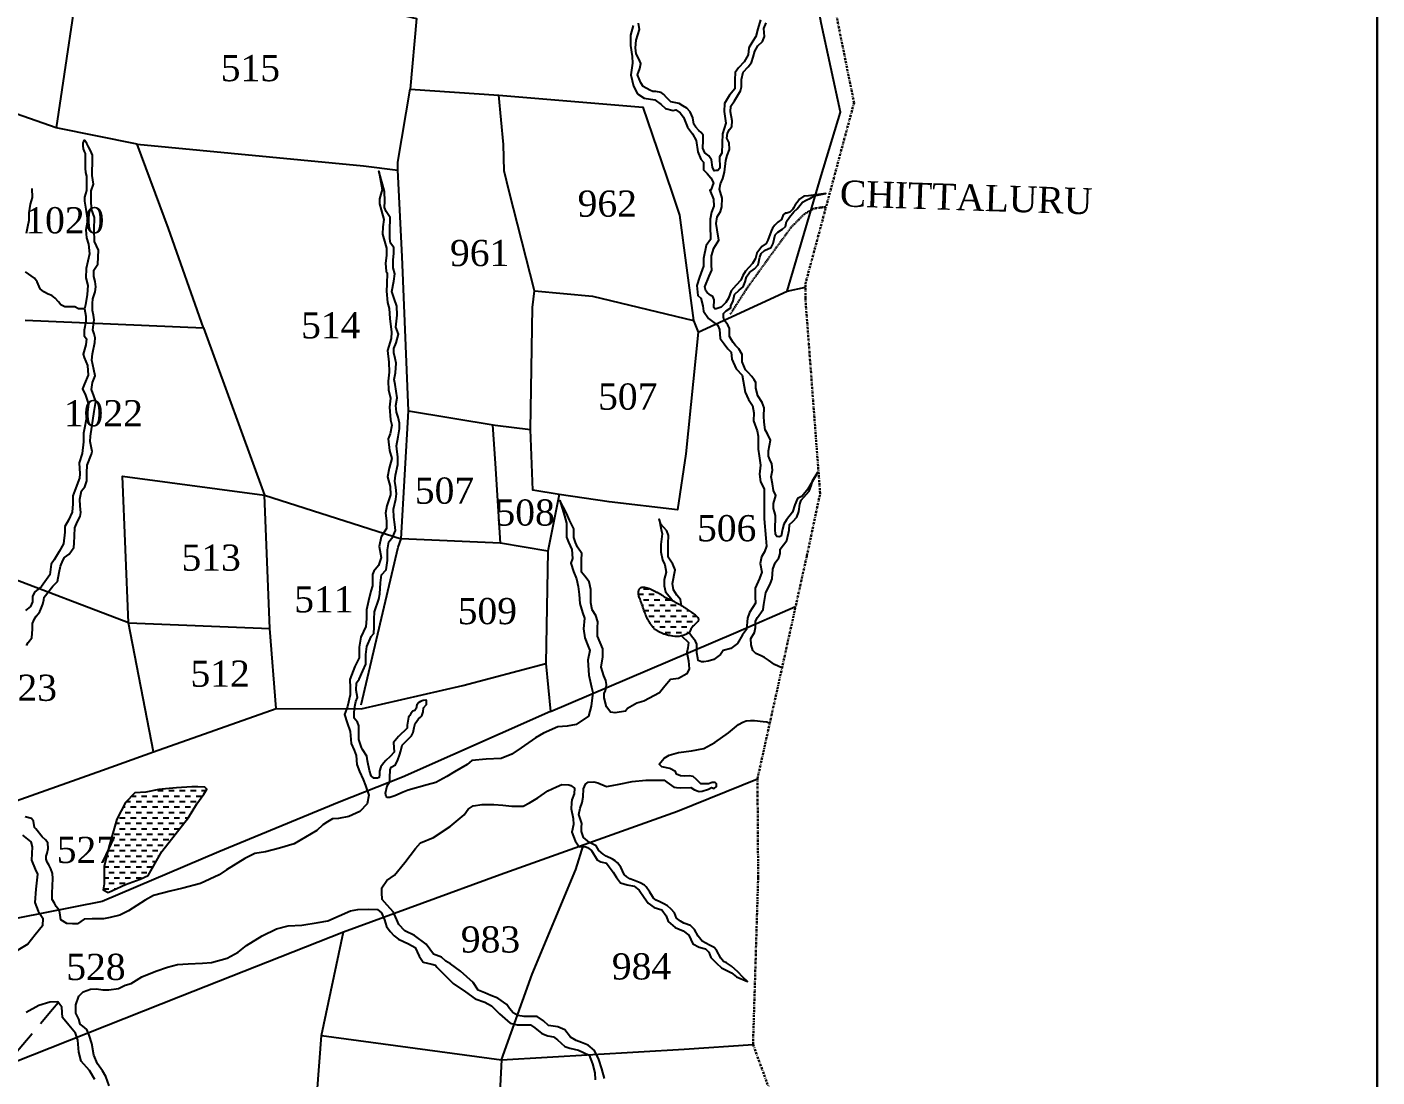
# Model space of a CAD drawing. Header units: millimetres. Extents: x 232 to 2351, y -1279 to 995.
# Drawn here: x 2041.3 to 2350.6, y -376.9 to -136.2 of the extents above; entities that cross this region are included whole.
import ezdxf

# ---------------------------------------------------------------- set-up
doc = ezdxf.new("R2010")
doc.units = ezdxf.units.MM
doc.header["$MEASUREMENT"] = 0
for name, pattern in [('ACAD_ISO02W100', [15, 12, -3]), ('ACAD_ISO07W100', [3, 0, -3]), ('BORDER', [1.75, 0.5, -0.25, 0.5, -0.25, 0, -0.25])]:
    doc.linetypes.add(name, pattern=pattern)
for name, color, linetype in [('CARTTRACK', 30, 'ACAD_ISO02W100'), ('NALA', 4, 'Continuous'), ('SURVEY_BND', 7, 'Continuous'), ('SURVEY_NO', 7, 'Continuous'), ('WATER_BODY', 4, 'Continuous')]:
    doc.layers.add(name, color=color, linetype=linetype)
doc.layers.add('FOOTPATH', color=150, linetype='ACAD_ISO07W100', lineweight=30)
doc.layers.add('VILL_BOUNDARY', color=6, linetype='BORDER', lineweight=30)
doc.styles.get("Standard").update_dxf_attribs({"font": 'TIMES.TTF'})

msp = doc.modelspace()

# ---------------------------------------------------------------- hatches: boundary and pattern name
at = {"layer": 'WATER_BODY'}
h = msp.add_hatch(dxfattribs=at)
h.set_pattern_fill('DASH', color=256, scale=10, style=0)
h.paths.add_polyline_path([(2194.67, -272.83), (2194.77, -272.74), (2194.86, -272.64), (2194.94, -272.55), (2195, -272.47), (2195.05, -272.37), (2195.09, -272.28), (2195.12, -272.18), (2195.13, -272.07), (2195.12, -271.96), (2195.09, -271.84), (2195.03, -271.71), (2194.95, -271.58), (2194.85, -271.43), (2194.71, -271.28), (2194.53, -271.12), (2194.34, -270.96), (2194.12, -270.79), (2193.88, -270.62), (2193.64, -270.45), (2193.4, -270.28), (2193.17, -270.12), (2192.85, -269.9), (2192.54, -269.68), (2192.36, -269.55), (2192.19, -269.43), (2192.03, -269.32), (2191.87, -269.21), (2191.72, -269.11), (2191.56, -269.01), (2191.39, -268.91), (2191.23, -268.82), (2191.06, -268.73), (2190.89, -268.64), (2190.72, -268.55), (2190.43, -268.41), (2190.15, -268.25), (2189.88, -268.1), (2189.61, -267.95), (2189.47, -267.86), (2189.33, -267.79), (2189.19, -267.71), (2189.05, -267.64), (2188.91, -267.57), (2188.78, -267.51), (2188.65, -267.46), (2188.52, -267.4), (2188.4, -267.36), (2188.3, -267.32), (2187.98, -267.2), (2187.75, -267.09), (2187.5, -266.94), (2187.31, -266.81), (2187.08, -266.64), (2186.93, -266.55), (2186.79, -266.45), (2186.64, -266.35), (2186.49, -266.25), (2186.34, -266.16), (2186.2, -266.08), (2186.06, -266), (2185.92, -265.93), (2185.79, -265.86), (2185.66, -265.8), (2185.41, -265.68), (2185.21, -265.58), (2184.99, -265.47), (2184.85, -265.4), (2184.7, -265.33), (2184.55, -265.26), (2184.4, -265.18), (2184.25, -265.11), (2184.09, -265.04), (2183.92, -264.97), (2183.75, -264.91), (2183.58, -264.85), (2183.41, -264.8), (2183.25, -264.75), (2183.09, -264.71), (2182.94, -264.67), (2182.79, -264.64), (2182.66, -264.62), (2182.54, -264.61), (2182.43, -264.61), (2182.33, -264.61), (2182.23, -264.62), (2182.15, -264.64), (2182.06, -264.67), (2181.98, -264.7), (2181.91, -264.74), (2181.84, -264.79), (2181.77, -264.85), (2181.71, -264.91), (2181.65, -264.98), (2181.59, -265.06), (2181.54, -265.15), (2181.5, -265.25), (2181.46, -265.35), (2181.43, -265.47), (2181.4, -265.6), (2181.39, -265.74), (2181.38, -265.9), (2181.39, -266.07), (2181.41, -266.25), (2181.45, -266.45), (2181.5, -266.66), (2181.57, -266.89), (2181.65, -267.13), (2181.74, -267.39), (2181.84, -267.66), (2181.95, -267.95), (2182.06, -268.25), (2182.17, -268.57), (2182.29, -268.9), (2182.41, -269.23), (2182.53, -269.57), (2182.65, -269.92), (2182.77, -270.25), (2182.89, -270.58), (2183.01, -270.89), (2183.13, -271.19), (2183.25, -271.46), (2183.37, -271.72), (2183.49, -271.95), (2183.62, -272.17), (2183.74, -272.38), (2183.86, -272.57), (2183.98, -272.76), (2184.09, -272.94), (2184.21, -273.11), (2184.33, -273.28), (2184.45, -273.44), (2184.56, -273.6), (2184.67, -273.74), (2184.78, -273.88), (2184.88, -274), (2184.98, -274.11), (2185.08, -274.21), (2185.17, -274.3), (2185.26, -274.38), (2185.36, -274.45), (2185.45, -274.52), (2185.56, -274.58), (2185.67, -274.65), (2185.8, -274.72), (2185.93, -274.79), (2186.08, -274.86), (2186.23, -274.93), (2186.39, -275.01), (2186.56, -275.09), (2186.72, -275.16), (2186.89, -275.23), (2187.06, -275.31), (2187.23, -275.37), (2187.4, -275.44), (2187.58, -275.5), (2187.77, -275.56), (2188, -275.61), (2188.25, -275.67), (2188.54, -275.73), (2188.88, -275.79), (2189.27, -275.85), (2189.71, -275.9), (2190.19, -275.92), (2190.71, -275.9), (2191.25, -275.82), (2191.82, -275.66), (2192.4, -275.42), (2193, -275.08), (2193.2, -274.63), (2193.4, -274.25), (2193.68, -273.81), (2194.02, -273.4), (2194.27, -273.17), (2194.42, -273.04), (2194.55, -272.93)])
h.paths.add_polyline_path([(2078.27, -317.45), (2080.19, -314.28), (2081.76, -312.05), (2082.47, -310.93), (2082.03, -310.44), (2080.42, -310.39), (2079.03, -310.39), (2075.5, -310.62), (2073.04, -310.84), (2071.52, -311.02), (2068.47, -311.6), (2065.97, -311.78), (2063.87, -314.01), (2061.85, -317.81), (2060.02, -324.24), (2058.99, -328.68), (2058.99, -332.66), (2058.72, -334), (2059.84, -334.58), (2063.82, -332.79), (2067.22, -331.59), (2069.01, -330.69), (2072.18, -325.2)])
h.paths.add_polyline_path([(2046.55, -329.5), (2062.89, -329.5), (2062.89, -320.33), (2046.55, -320.33)], flags=9)

# ---------------------------------------------------------------- linework, layer by layer
at = {"lineweight": 30}
msp.add_lwpolyline([(232.14, 994.77), (2350.61, 994.77), (2350.61, -1278.55), (232.14, -1278.55)], close=True, dxfattribs=at)
msp.add_lwpolyline([(232.14, 994.77), (2350.61, 994.77), (2350.61, -1278.55), (232.14, -1278.55)], close=True, dxfattribs=at)
at = {"layer": 'CARTTRACK'}
msp.add_lwpolyline([(1856.76, -420.41), (1858.99, -423.75), (1863.28, -427.6), (1868.58, -428.04), (1893.94, -421.25), (1908.92, -416.04), (1932.33, -410.87), (1966.77, -402.89), (1990.85, -397.6), (2008.15, -390.29), (2031.08, -378.95), (2034.65, -376.06), (2047.15, -361.39), (2048.44, -359.81)], dxfattribs=at)
at = {"layer": 'FOOTPATH', "ltscale": 0.001}
msp.add_lwpolyline([(2202.42, -202.07), (2206.16, -196.25), (2212.14, -187.92), (2216.41, -182.1), (2219.38, -179.1), (2221.58, -177.85), (2223.84, -177.51), (2224.36, -177.48)], dxfattribs=at)
at = {"layer": 'NALA'}
for points in [[(2180.14, -135.88), (2179.54, -138.08), (2179.54, -140.46), (2179.97, -142.98), (2180.01, -144.52), (2179.67, -147.23), (2180.21, -149.79), (2181.18, -151.53), (2182.66, -152.54), (2185.17, -152.91), (2186.58, -154.01), (2187.6, -154.94), (2189.31, -155.34), (2189.95, -155.24), (2190.92, -155.94), (2191.73, -156.88), (2192.63, -159.19), (2193.77, -160.73), (2194.58, -162.28), (2194.95, -164.88), (2195.65, -166.52), (2196.32, -167.19), (2196.32, -169), (2197.13, -169.8), (2197.93, -170.78), (2198.61, -171.98), (2197.93, -173.63), (2197.77, -173.66), (2198.54, -175.69), (2198.68, -177.3), (2198.11, -178.64), (2197.81, -180.28), (2197.81, -181.65), (2197.91, -184.91), (2196.93, -186.28), (2196.29, -189.28), (2196.32, -191.06), (2195.35, -193.6), (2194.78, -195.52), (2195.01, -197.75), (2195.68, -198.38), (2196.15, -200.13), (2196.29, -201.4), (2197.43, -203.04), (2199.54, -204.65), (2199.95, -205.56), (2200.08, -207.65), (2201.05, -208.82), (2201.89, -210.03), (2202.63, -210.77), (2202.8, -212.38), (2203.74, -214.62), (2205.11, -216.03), (2205.82, -219.93), (2206.59, -221.58), (2207.5, -223.02), (2207.83, -224.66), (2207.77, -226.52), (2208.61, -228.8), (2208.81, -230.01), (2208.84, -233.02), (2209.01, -234.5), (2209.38, -236.63), (2209.11, -238.71), (2209.38, -240.49), (2210.19, -242.06), (2210.19, -244.51), (2210.22, -247.59), (2210.15, -248.94), (2210.56, -253.38), (2210.72, -255.22), (2210.29, -256.5), (2209.58, -257.7), (2209.28, -259.24), (2209.65, -261.17), (2209.08, -262.64), (2208.14, -264.82), (2208.11, -266.83), (2208.21, -268.31), (2206.83, -270.44), (2206.39, -271.71), (2206.13, -274.33), (2205.22, -275.53), (2204.05, -277.54), (2202.57, -278.72), (2200.79, -279.15), (2200.18, -280.04), (2198.64, -281.18), (2197.36, -281.61), (2196.39, -281.72), (2195.85, -281.72), (2195.08, -281.45), (2194.95, -280.91), (2194.78, -279.7), (2194.74, -278.6), (2194.74, -277.69), (2194.48, -277.02), (2193.87, -276.25), (2193.54, -275.88), (2193, -275.08)], [(2209.36, -134.61), (2208.71, -136.67), (2208.28, -138.38), (2207.57, -139.49), (2206.67, -141), (2206.53, -142.64), (2205.63, -144.18), (2204.28, -145.61), (2203.54, -146.68), (2203.48, -148.32), (2203.48, -150.4), (2202.27, -151.88), (2201.13, -153.75), (2200.99, -155.6), (2201.39, -158.29), (2200.62, -160.74), (2200.59, -162.88), (2200.52, -165.16), (2199.92, -165.97), (2200.05, -168.56), (2199.58, -169.1), (2199.14, -169.16), (2198.74, -169.23), (2198.37, -168.33), (2198.14, -166.65), (2197.53, -165.78), (2196.56, -165.08), (2196.16, -164), (2196.23, -162.26), (2196.23, -161.05), (2195.72, -160.42), (2195.19, -159.98), (2194.51, -159.21), (2194.08, -158.47), (2193.84, -157.04), (2193.24, -155.64), (2192.5, -154.8), (2191.53, -154.33), (2190.69, -153.79), (2188.77, -153.39), (2187.77, -152.42), (2187.23, -151.68), (2186.59, -151.24), (2185.35, -151.04), (2184.71, -151.01), (2183.98, -150.74), (2182.43, -149.87), (2181.93, -149.03), (2181.19, -147.22), (2181.72, -145.75), (2181.92, -144.58), (2181.45, -143.51), (2180.85, -142.4), (2180.68, -141), (2180.88, -139.22), (2181.59, -136.8), (2181.42, -135.36)], [(2214.27, -283.15), (2212.54, -282.38), (2211.2, -281.34), (2210.29, -280.74), (2209.52, -280.4), (2208.25, -279.83), (2207.58, -279.13), (2207.17, -277.82), (2207.14, -276.42), (2207.98, -275), (2208.18, -273.89), (2208.18, -272.39), (2208.68, -271.58), (2209.99, -269.76), (2210.13, -268.62), (2210.6, -265.87), (2211.1, -264.83), (2211.64, -263.7), (2212.01, -262.72), (2212.14, -260.53), (2212.74, -259.06), (2213.58, -257.88), (2213.82, -256.88), (2213.82, -255.94), (2215.4, -253.94), (2215.9, -251.57), (2216, -250.29), (2216.77, -249.55), (2217.68, -248.6), (2218.12, -247.26), (2218.32, -245.59), (2218.69, -244.65), (2220.47, -242.66), (2220.94, -241.42), (2221.37, -240.11), (2222.48, -238.27), (2220.17, -242.16), (2218.92, -243.77), (2217.85, -244.27), (2217.21, -245.78), (2216.67, -247.47), (2215.3, -249.21), (2214.69, -250.22), (2214.39, -251.36), (2214.09, -252.93), (2213.59, -253.13), (2213.05, -253), (2212.78, -252.56), (2212.71, -251.32), (2212.71, -250.65), (2212.75, -249.18), (2212.75, -248.24), (2212.58, -247.33), (2212.35, -246.6), (2212.35, -245.42), (2212.85, -243.58), (2212.35, -242.44), (2212.08, -240.95), (2211.77, -239.34), (2212.08, -237.8), (2211.97, -236.33), (2211.47, -235.35), (2211.2, -234.62), (2211.2, -233.38), (2211.67, -230.95), (2210.97, -229.51), (2210.4, -228.57), (2210.16, -226.83), (2210.13, -225.42), (2210.2, -223.53), (2209.76, -222.29), (2208.72, -220.75), (2208.28, -219.04), (2208.25, -217.73), (2207.88, -217.13), (2207.38, -216.32), (2206.51, -215.45), (2205.94, -214.85), (2205.16, -212.95), (2205.13, -211.28), (2204.39, -210), (2203.62, -209.2), (2203.11, -208.53), (2202.71, -207.96), (2202.28, -207.19), (2202.21, -205.31), (2201.84, -204.48), (2201, -203.45), (2200.9, -202.74), (2200.9, -201.9), (2201.47, -201.27), (2202.51, -200.6), (2202.51, -200.13), (2203.05, -199.02), (2203.41, -197.58), (2204.46, -196.53), (2205.36, -195.79), (2205.87, -194.62), (2206.1, -193.48), (2206.84, -192.51), (2207.98, -191.7), (2208.82, -190.76), (2209.22, -188.99), (2209.52, -188.18), (2210.23, -187.45), (2211.81, -186.76), (2212.28, -185.88), (2212.45, -184.88), (2212.71, -183.84), (2213.28, -183.24), (2214.36, -182.57), (2215.1, -181.93), (2215.33, -180.79), (2215.97, -179.81), (2216.98, -178.61), (2217.71, -177.94), (2218.96, -176.36), (2219.79, -175.89), (2220.8, -175.49), (2221.64, -174.96), (2224.32, -174.39), (2220.37, -174.92), (2219.26, -175.02), (2218.28, -175.66), (2217.75, -176.43), (2217.28, -176.97), (2216.98, -177.64), (2216.74, -177.97), (2216.1, -178.64), (2215.37, -178.91), (2215, -178.94), (2214.56, -179.31), (2214.12, -180.32), (2213.29, -180.99), (2212.65, -181.69), (2212.08, -182.36), (2211.78, -183.03), (2211.04, -185.08), (2210.67, -185.88), (2209.66, -186.52), (2209.43, -186.82), (2208.49, -188.08), (2208.18, -189.32), (2207.55, -190.43), (2206.64, -191.36), (2205.94, -192.17), (2205.29, -193.16), (2204.85, -194.26), (2203.75, -195.4), (2202.64, -196.74), (2202, -198.35), (2201.4, -199.39), (2200.32, -200.43), (2199.22, -200.83), (2198.88, -200.86), (2198.65, -200.5), (2198.75, -198.79), (2198.44, -198.02), (2197.94, -197.75), (2197.14, -197.11), (2196.83, -196.71), (2196.57, -195.8), (2197.61, -193.32), (2198.18, -191.97), (2198.08, -190.79), (2198.08, -188.65), (2198.68, -186.91), (2199.79, -185.1), (2199.42, -182.73), (2199.15, -181.26), (2199.45, -179.72), (2200.19, -178.54), (2200.46, -177.47), (2200.53, -175.5), (2199.92, -173.43), (2200.16, -172.19), (2200.73, -170.98), (2201.1, -169.54), (2201.37, -166.86), (2201.74, -165.69), (2202.24, -164.29), (2202.14, -162.78), (2201.6, -161.71), (2201.77, -160.54), (2202.24, -159.7), (2202.78, -159.06), (2202.88, -157.76), (2202.47, -155.71), (2202.51, -154.34), (2203.35, -153.13), (2204.79, -150.83), (2204.96, -149.93), (2204.96, -148.25), (2205.4, -146.61), (2206.5, -145.4), (2207.31, -144.4), (2207.64, -143.16), (2208.05, -141.75), (2208.72, -140.58), (2209.82, -139.56), (2210.26, -138.39), (2210.13, -136.61), (2210.63, -135.3)], [(2041.17, -278.01), (2041.57, -277.29), (2042.41, -276.27), (2042.55, -274.22), (2042.55, -272.98), (2043.03, -271.9), (2043.35, -271.28), (2043.9, -270.66), (2044.19, -270.19), (2044.48, -269.65), (2044.92, -268.52), (2045.1, -267.51), (2045.17, -266.89), (2047.21, -264.37), (2048.23, -263.35), (2048.66, -261.25), (2048.95, -259.83), (2049.46, -258.52), (2049.86, -257.83), (2050.91, -257.07), (2051.97, -255.57), (2052.08, -254.55), (2052.15, -252.88), (2052.26, -251.03), (2052.77, -249.76), (2053.46, -248.42), (2053.61, -247.51), (2053.46, -246.06), (2053.39, -244.43), (2053.79, -242.55), (2054.51, -241.65), (2054.99, -240.27), (2054.99, -238.42), (2055.06, -236.64), (2056.08, -234.12), (2056.19, -233.5), (2055.72, -231.21), (2055.82, -230.05), (2056.7, -224.39), (2057.06, -222.08), (2056.55, -220.74), (2056.05, -219.29), (2056.26, -217.69), (2056.92, -216.17), (2056.59, -214.72), (2056.12, -212.58), (2056.26, -211.16), (2056.85, -208.53), (2056.92, -207.47), (2056.67, -206.53), (2056.34, -205.62), (2056.63, -203.34), (2056.48, -202.32), (2056.27, -201.2), (2056.3, -199.6), (2056.34, -198.55), (2056.88, -196.96), (2057.02, -195.77), (2056.88, -194.53), (2056.55, -193.41), (2056.59, -191.96), (2057.53, -190.61), (2057.68, -187.35), (2056.77, -185.39), (2056.66, -182.63), (2056.73, -179.93), (2056.04, -177.97), (2056.01, -175.93), (2056.01, -173.76), (2056.48, -172.23), (2056.23, -170.29), (2056.19, -169.13), (2056.3, -167.53), (2056.3, -166.52), (2056.26, -165.58), (2055.79, -164.52), (2055.39, -163.69), (2054.95, -162.96), (2054.55, -162.27), (2054.3, -162.24), (2054.08, -162.85), (2054.08, -163.47), (2054.16, -164.12), (2054.37, -164.78), (2054.59, -165.25), (2054.59, -166.45), (2054.59, -167.39), (2054.59, -167.97), (2054.59, -168.59), (2054.7, -169.6), (2054.92, -170.44), (2054.92, -170.98), (2054.92, -172.54), (2054.92, -173.74), (2054.48, -175.26), (2054.48, -176.13), (2054.77, -177.97), (2055.17, -180.62), (2054.77, -182.76), (2054.92, -184.57), (2055.39, -186.02), (2055.57, -188.26), (2054.85, -191.59), (2054.74, -193.7), (2055.21, -195.51), (2055.03, -197.58), (2054.66, -199.92), (2054.45, -200.82), (2053.1, -200.82), (2052.27, -200.39), (2051.76, -200.35), (2050.92, -200.39), (2049.94, -200.39), (2049.03, -199.95), (2048.52, -199.23), (2047.73, -198.39), (2046.93, -197.78), (2046.13, -197.48), (2045.11, -196.94), (2044.27, -196.22), (2043.58, -194.65), (2042.97, -193.82), (2040.91, -192.34)], [(2191.25, -275.82), (2192.85, -277.3), (2192.7, -278.54), (2192.45, -279.64), (2192.81, -281.51), (2193, -283.34), (2192.45, -284.51), (2190.58, -285.53), (2188.75, -285.82), (2187.43, -287.3), (2186.21, -288.88), (2182.65, -290.78), (2181.03, -291.24), (2178.88, -292.42), (2178.44, -293.04), (2176.06, -293.44), (2175.01, -293.27), (2174.58, -292.73), (2174.09, -292.04), (2173.52, -290.02), (2173.55, -288.99), (2173.81, -288.3), (2173.96, -287.69), (2174.06, -286.94), (2173.91, -286), (2173.42, -284.97), (2172.81, -282.96), (2173.19, -280.63), (2173.19, -278.74), (2171.99, -275.83), (2171.99, -273.97), (2172.09, -272.61), (2171.63, -271.12), (2170.78, -269.85), (2170.45, -268.22), (2170.45, -265.17), (2170.12, -263.43), (2169.07, -262.13), (2168.3, -261.18), (2168.3, -260.15), (2168.3, -258.37), (2168.37, -256.91), (2167.45, -255.48), (2166.99, -254.4), (2166.61, -253.23), (2166.61, -252.02), (2166.55, -251.24), (2165.58, -249.25), (2164.86, -247.66), (2163.38, -244.79), (2164.43, -248.3), (2164.91, -249.99), (2164.91, -251.98), (2164.91, -253.19), (2165.32, -254.31), (2166.09, -256), (2166.24, -258.03), (2165.9, -259.12), (2166.5, -261.02), (2167.2, -262.69), (2167.56, -264.5), (2167.77, -266.34), (2167.93, -268.4), (2168.54, -270.46), (2169.02, -271.75), (2168.81, -274.18), (2169.09, -276.27), (2169.79, -277.97), (2170.22, -279.12), (2169.77, -281.39), (2170.04, -284.78), (2170.63, -287.57), (2170.9, -288.81), (2170.54, -291.92), (2169.9, -294.16), (2167.11, -296.09), (2165.06, -296.52), (2162.91, -296.61), (2159.64, -298.07), (2157.82, -299.2), (2154.51, -301.45), (2152.33, -302.9), (2149.94, -303.88), (2146.52, -304.06), (2143.18, -304.39), (2142.16, -305.26), (2139.2, -306.97), (2137.49, -308.03), (2134.98, -309.41), (2132.99, -309.95), (2128.63, -311.15), (2127.5, -311.58), (2125.54, -312.42), (2124.45, -312.82), (2123.87, -312.82), (2123.54, -312.63), (2123.4, -311.87), (2123.83, -310.2), (2124.38, -309.15), (2124.45, -308.28), (2124.49, -306.5), (2124.71, -305.89), (2125.72, -305.38), (2126.27, -304.18), (2126.63, -303.13), (2126.92, -302.11), (2127.21, -300.84), (2129.4, -298.71), (2129.76, -297.95), (2129.98, -296.79), (2130.23, -295.91), (2130.99, -294.79), (2131.47, -294.46), (2131.76, -294.1), (2132.08, -293.19), (2132.16, -292.29), (2132.81, -291.52), (2132.81, -290.58), (2132.66, -290.51), (2132.05, -290.62), (2131.47, -290.87), (2131.07, -291.09), (2130.63, -291.6), (2130.45, -292.47), (2130.16, -292.9), (2129.69, -293.08), (2129.25, -293.56), (2129, -294.06), (2128.7, -294.43), (2128.41, -296.24), (2128.41, -296.97), (2126.38, -298.85), (2125.22, -300.23), (2125.4, -302.43), (2124.49, -303.41), (2123.47, -304.35), (2122.96, -304.97), (2122.35, -305.8), (2122.02, -306.78), (2122.02, -307.55), (2121.98, -308.24), (2121.55, -308.42), (2120.82, -308.42), (2120.71, -308.38), (2120.17, -307.91), (2119.73, -306.68), (2119.26, -304.46), (2119.11, -303.37), (2118.17, -301.85), (2117.91, -301.41), (2117.33, -299.56), (2117.33, -296.43), (2117.01, -295.59), (2116.24, -294.65), (2116.24, -293.56), (2116.28, -292.44), (2116.5, -291.57), (2116.64, -290.84), (2116.97, -289.93), (2116.72, -288.21), (2116.79, -286.54), (2117.41, -285.71), (2118.24, -283.79), (2118.93, -282.3), (2118.9, -280.08), (2119.11, -278.2), (2120.13, -275.92), (2120.71, -275.23), (2120.79, -273.78), (2120.79, -271.93), (2120.9, -270.26), (2121.91, -267.36), (2122.1, -266.18), (2122.28, -263.61), (2122.5, -261.79), (2123.55, -260.63), (2123.91, -258.53), (2123.88, -256.06), (2124.17, -254.26), (2125.08, -253.06), (2125.73, -251.61), (2125.55, -250.3), (2125.33, -248.6), (2125.26, -246.75), (2125.81, -244.44), (2125.95, -243.25), (2125.77, -241.76), (2125.55, -240.34), (2125.7, -238.93), (2126.28, -236.48), (2126.21, -234.78), (2126.13, -233.61), (2125.95, -232.2), (2126.35, -230.2), (2126.64, -228.35), (2126.64, -227.05), (2126.32, -225.67), (2125.92, -224.54), (2125.77, -222.96), (2126.13, -221.25), (2125.88, -219.73), (2125.62, -218.17), (2125.44, -217.05), (2125.73, -215.49), (2125.84, -213.32), (2125.62, -212.2), (2125.33, -210.89), (2125.33, -209.91), (2125.84, -208.61), (2126.38, -206.61), (2125.8, -205.02), (2126.13, -202.31), (2126.02, -200.21), (2125.44, -198.47), (2124.86, -196.83), (2125.33, -194.46), (2125.59, -192.83), (2125.15, -191.41), (2125.15, -189.67), (2125.3, -188.04), (2125.3, -186.8), (2124.57, -185.75), (2124.39, -184.7), (2124.39, -182.85), (2124.46, -179.89), (2123.58, -178.54), (2123.19, -177.57), (2123.29, -176.15), (2123.22, -173.97), (2122.75, -172.23), (2121.88, -169.29), (2122.68, -173.5), (2122.06, -175.61), (2122.02, -176.73), (2122.39, -178.15), (2123.04, -180.32), (2122.82, -182.03), (2122.75, -183.73), (2123.62, -186.94), (2123.66, -188.57), (2123.44, -190.35), (2123.58, -192.27), (2123.77, -192.56), (2123.69, -195.19), (2123.66, -196.75), (2123.84, -199.37), (2124.27, -200.78), (2124.38, -203.07), (2124.78, -206.17), (2124.71, -207.62), (2123.91, -210.42), (2124.2, -213.03), (2124.24, -215.38), (2124.06, -217.41), (2124.13, -219.4), (2124.53, -221.33), (2124.31, -223.36), (2124.53, -226.28), (2124.89, -227.47), (2124.46, -229.51), (2124.02, -230.63), (2124.35, -233.28), (2124.89, -235.13), (2124.24, -237.36), (2123.91, -239.32), (2124.49, -241.57), (2124.53, -243.49), (2123.76, -245.98), (2123.44, -247.69), (2123.65, -249.4), (2123.65, -251.21), (2122.45, -253.06), (2121.98, -255.27), (2122.45, -257.85), (2121.8, -259.68), (2120.78, -260.95), (2120.42, -261.71), (2120.42, -263.28), (2120.42, -264.33), (2120.05, -265.52), (2119.54, -267.74), (2119.07, -269.86), (2119.04, -271.89), (2118.93, -273.63), (2117.73, -276.06), (2117.37, -278.36), (2117.37, -280.83), (2116.42, -282.83), (2115.26, -285.82), (2115.29, -287.67), (2115.29, -289.34), (2114.71, -291.99), (2114.06, -293.84), (2114.6, -295.76), (2115.36, -297.71), (2115.55, -300.43), (2116.27, -301.99), (2116.71, -303.23), (2116.85, -305.29), (2117.43, -306.85), (2118.27, -308.74), (2118.85, -310.12), (2119.62, -312.32), (2119.25, -314.28), (2117.55, -316.06), (2115.04, -317.22), (2112.68, -317.69), (2111.26, -317.72), (2110.14, -318.41), (2109.08, -319.07), (2107.7, -320.41), (2105.11, -321.91), (2102.5, -323.43), (2099.12, -324.45), (2095.89, -325.32), (2093.45, -325.68), (2091.2, -326.84), (2087.01, -329.44), (2085.3, -330.6), (2081.05, -332.53), (2076.98, -333.62), (2074.11, -334.3), (2070.23, -335.32), (2068.34, -336.41), (2064.51, -338.79), (2062.51, -339.8), (2060.33, -340.35), (2058.81, -340.67), (2057.43, -340.67), (2056.23, -340.67), (2054.37, -340.75), (2052.81, -341.76), (2051.69, -341.76), (2050.42, -341.73), (2049, -340.85), (2048.82, -339.29), (2048.64, -338.68), (2047.95, -337.81), (2047.55, -337.04), (2047.04, -336.21), (2047.04, -334.8), (2047.21, -331.43), (2047.14, -330.27), (2046.71, -329.22), (2046.27, -328.31), (2045.87, -327.7), (2045.69, -326.97), (2045.69, -326.28), (2045.87, -325.63), (2046.16, -324.5), (2046.02, -323.23), (2045.54, -322.51), (2044.78, -321.85), (2043.33, -320.04), (2042.96, -319.72), (2042.78, -318.23), (2042.27, -317.69), (2040.82, -317.26)], [(2041.16, -183.46), (2041.49, -181.97), (2041.78, -180.52), (2041.74, -178.85), (2042.07, -176.83), (2042.51, -175.3), (2042.47, -173.24)], [(2054.45, -200.82), (2054.78, -202.49), (2054.74, -203.7), (2054.37, -205.72), (2054.41, -207), (2054.94, -207.69), (2054.78, -209.1), (2054.13, -211.19), (2054.37, -211.96), (2055.14, -213.82), (2055.26, -216.04), (2054.45, -218.05), (2053.97, -219.18), (2054.66, -220.63), (2055.38, -222.67), (2055.06, -225.04), (2054.21, -229.35), (2054.21, -231.28), (2053.93, -233.98), (2053.21, -236.12), (2053.36, -238.65), (2053.28, -239.65), (2052.23, -242.47), (2051.79, -243.68), (2051.79, -245.49), (2051.59, -247.46), (2050.78, -249.24), (2049.98, -250.72), (2049.94, -252.05), (2049.65, -254.71), (2048.68, -256.47), (2047.47, -258.36), (2046.79, -259.37), (2046.47, -261.82), (2044.57, -264.44), (2043, -265.81), (2042.56, -266.78), (2042.52, -267.98), (2042.07, -269.04), (2040.94, -270.01)], [(2191.23, -268.82), (2190.99, -267.46), (2190.2, -266.44), (2189.44, -265.26), (2189.21, -263.81), (2189.81, -260.68), (2189.28, -259.37), (2188.18, -257.74), (2188.18, -256.37), (2188.18, -254.64), (2188.26, -252.75), (2187.87, -251.7), (2186.54, -250.19), (2186.13, -249.08), (2186.56, -251.41), (2186.79, -252.39), (2186.54, -254.84), (2186.52, -256.55), (2186.92, -258.36), (2187.42, -259.51), (2187.74, -261.2), (2187.26, -262.9), (2187.26, -264.3), (2187.56, -265.7), (2188.8, -267.16), (2189.19, -267.71)], [(2193, -275.08), (2192.4, -275.42), (2191.82, -275.66), (2191.25, -275.82), (2190.71, -275.9), (2190.19, -275.92), (2189.71, -275.9), (2189.27, -275.85), (2188.88, -275.79), (2188.54, -275.73), (2188.25, -275.67), (2188, -275.61), (2187.77, -275.56), (2187.58, -275.5), (2187.4, -275.44), (2187.23, -275.37), (2187.06, -275.31), (2186.89, -275.23), (2186.72, -275.16), (2186.56, -275.09), (2186.39, -275.01), (2186.23, -274.93), (2186.08, -274.86), (2185.93, -274.79), (2185.8, -274.72), (2185.67, -274.65), (2185.56, -274.58), (2185.45, -274.52), (2185.36, -274.45), (2185.26, -274.38), (2185.17, -274.3), (2185.08, -274.21), (2184.98, -274.11), (2184.88, -274), (2184.78, -273.88), (2184.67, -273.74), (2184.56, -273.6), (2184.45, -273.44), (2184.33, -273.28), (2184.21, -273.11), (2184.09, -272.94), (2183.98, -272.76), (2183.86, -272.57), (2183.74, -272.38), (2183.62, -272.17), (2183.49, -271.95), (2183.37, -271.72), (2183.25, -271.46), (2183.13, -271.19), (2183.01, -270.89), (2182.89, -270.58), (2182.77, -270.25), (2182.65, -269.92), (2182.53, -269.57), (2182.41, -269.23), (2182.29, -268.9), (2182.17, -268.57), (2182.06, -268.25), (2181.95, -267.95), (2181.84, -267.66), (2181.74, -267.39), (2181.65, -267.13), (2181.57, -266.89), (2181.5, -266.66), (2181.45, -266.45), (2181.41, -266.25), (2181.39, -266.07), (2181.38, -265.9), (2181.39, -265.74), (2181.4, -265.6), (2181.43, -265.47), (2181.46, -265.35), (2181.5, -265.25), (2181.54, -265.15), (2181.59, -265.06), (2181.65, -264.98), (2181.71, -264.91), (2181.77, -264.85), (2181.84, -264.79), (2181.91, -264.74), (2181.98, -264.7), (2182.06, -264.67), (2182.15, -264.64), (2182.23, -264.62), (2182.33, -264.61), (2182.43, -264.61), (2182.54, -264.61), (2182.66, -264.62), (2182.79, -264.64), (2182.94, -264.67), (2183.09, -264.71), (2183.25, -264.75), (2183.41, -264.8), (2183.58, -264.85), (2183.75, -264.91), (2183.92, -264.97), (2184.09, -265.04), (2184.25, -265.11), (2184.4, -265.18), (2184.55, -265.26), (2184.7, -265.33), (2184.85, -265.4), (2184.99, -265.47), (2185.12, -265.54), (2185.26, -265.61), (2185.39, -265.67), (2185.53, -265.74), (2185.66, -265.8), (2185.79, -265.86), (2185.92, -265.93), (2186.06, -266), (2186.2, -266.08), (2186.34, -266.16), (2186.49, -266.25), (2186.64, -266.35), (2186.79, -266.45), (2186.93, -266.55), (2187.08, -266.64), (2187.21, -266.74), (2187.33, -266.83), (2187.45, -266.9), (2187.54, -266.97), (2187.63, -267.02), (2187.71, -267.07), (2187.78, -267.11), (2187.86, -267.14), (2187.93, -267.17), (2188.01, -267.21), (2188.09, -267.24), (2188.19, -267.27), (2188.29, -267.31), (2188.4, -267.36), (2188.52, -267.4), (2188.65, -267.46), (2188.78, -267.51), (2188.91, -267.57), (2189.05, -267.64), (2189.19, -267.71), (2189.33, -267.79), (2189.47, -267.86), (2189.61, -267.95), (2189.76, -268.03), (2189.91, -268.12), (2190.06, -268.2), (2190.22, -268.29), (2190.38, -268.38), (2190.55, -268.47), (2190.72, -268.55), (2190.89, -268.64), (2191.06, -268.73), (2191.23, -268.82), (2191.39, -268.91), (2191.56, -269.01), (2191.72, -269.11), (2191.87, -269.21), (2192.03, -269.32), (2192.19, -269.43), (2192.36, -269.55), (2192.54, -269.68), (2192.73, -269.82), (2192.94, -269.96), (2193.17, -270.12), (2193.4, -270.28), (2193.64, -270.45), (2193.88, -270.62), (2194.12, -270.79), (2194.34, -270.96), (2194.53, -271.12), (2194.71, -271.28), (2194.85, -271.43), (2194.95, -271.58), (2195.03, -271.71), (2195.09, -271.84), (2195.12, -271.96), (2195.13, -272.07), (2195.12, -272.18), (2195.09, -272.28), (2195.05, -272.37), (2195, -272.47), (2194.94, -272.55), (2194.86, -272.64), (2194.77, -272.74), (2194.67, -272.83), (2194.55, -272.93), (2194.42, -273.04), (2194.27, -273.17), (2194.12, -273.31), (2193.95, -273.48), (2193.78, -273.69), (2193.59, -273.94), (2193.4, -274.25), (2193.2, -274.63), (2193, -275.08)], [(2173.62, -377.23), (2172.98, -375.05), (2172.28, -372.89), (2171.34, -370.84), (2169.85, -369.63), (2168.3, -369.02), (2167.12, -368.54), (2165.84, -367.81), (2164.48, -366.11), (2162.9, -365.42), (2160.79, -365.1), (2159.64, -364.01), (2158.18, -363.07), (2156.69, -363.01), (2155.2, -363.01), (2153.72, -362.77), (2152.68, -362.16), (2151.8, -361.19), (2151.23, -360.25), (2149.19, -358.86), (2147.58, -358.19), (2146.16, -357.58), (2144.64, -357.01), (2143.47, -355.22), (2140.62, -352.65), (2138.28, -350.98), (2137.28, -350.34), (2136.22, -349.43), (2134.4, -348.73), (2132.73, -346.43), (2130.09, -344.46), (2127.85, -343.38), (2126.45, -341.95), (2125.27, -339.16), (2123.78, -337.49), (2122.69, -336.19), (2122.6, -334.61), (2122.6, -333.58), (2123.75, -331.9), (2125.48, -330.68), (2127.82, -327.77), (2130.26, -324.54), (2131.44, -323.21), (2134.45, -322.03), (2138.21, -319.45), (2141.48, -316.78), (2142.33, -315.48), (2143.47, -314.73), (2145.56, -314.43), (2148.24, -314.41), (2150.29, -314.56), (2152.36, -314.82), (2154.96, -314.82), (2156.45, -314.09), (2158.33, -312.9), (2160.58, -311.33), (2162.59, -310.37), (2163.83, -309.89), (2165.46, -309.95), (2165.91, -310.07), (2166.72, -310.67), (2166.66, -311.97), (2166.09, -313.38), (2166.03, -314.07), (2165.94, -315.4), (2166.42, -317.62), (2166.51, -319.06), (2166.09, -320.77), (2166.9, -322.79), (2167.77, -324.11), (2169.13, -324.05), (2169.67, -324.29), (2170.63, -324.99), (2171.9, -327.15), (2172.74, -327.57), (2174.07, -327.9), (2174.67, -328.75), (2175.57, -329.98), (2176.32, -331.15), (2177.3, -332.37), (2178.83, -332.82), (2180.4, -333.18), (2181.54, -334.06), (2182.72, -335.77), (2183.59, -337.09), (2185.01, -338.09), (2186.75, -338.57), (2187.72, -339.95), (2188.17, -341.27), (2189.83, -342.63), (2191.6, -343.41), (2192.94, -344.42), (2193.87, -346.35), (2195.26, -347.16), (2196.76, -347.52), (2197.51, -348.3), (2198, -349.53), (2199.23, -350.8), (2200.41, -351.88), (2202.73, -353.01), (2203.88, -353.97), (2206.4, -354.99), (2205.29, -354.03), (2204.12, -352.8), (2202.7, -351.5), (2201.53, -350.75), (2200.83, -350.45), (2200.23, -349.7), (2199.3, -347.83), (2198.7, -347.2), (2197.64, -346.69), (2196.01, -345.76), (2195.04, -344.59), (2194.2, -343.06), (2193.33, -342.19), (2191.76, -341.61), (2191.04, -341.22), (2190.07, -340.47), (2189.62, -339.24), (2188.84, -338.4), (2188.03, -337.67), (2187.21, -337.19), (2186.31, -336.74), (2185.41, -336.35), (2184.86, -335.93), (2184.59, -335.54), (2183.98, -334.55), (2183.14, -333.32), (2182.77, -332.96), (2181.75, -332.42), (2180.21, -331.76), (2179.43, -331.46), (2178.74, -331), (2178.11, -330.46), (2177.35, -328.81), (2176.57, -327.79), (2176.06, -327.34), (2175.46, -326.94), (2173.98, -326.25), (2173.29, -325.86), (2172.32, -324.99), (2171.69, -323.91), (2170.91, -323.52), (2170.19, -323.18), (2168.77, -322.01), (2168.32, -320.66), (2168.32, -319.67), (2168.41, -318.77), (2167.71, -316.75), (2168.05, -315.28), (2168.47, -313.95), (2168.71, -312.66), (2168.77, -310.83), (2169.25, -309.77), (2169.88, -309.29), (2171.15, -309.26), (2172.11, -309.5), (2174.04, -310.34), (2175.39, -310.1), (2176.93, -309.77), (2179.91, -309.14), (2183.07, -308.87), (2185.72, -308.84), (2187.29, -308.9), (2187.89, -309.32), (2189.49, -310.49), (2190.06, -310.58), (2191.11, -310.61), (2193.42, -310.55), (2194.21, -311.1), (2195.29, -311.46), (2195.95, -311.37), (2197.43, -310.92), (2198.12, -310.55), (2198.75, -310.76), (2199.26, -310.34), (2199.26, -309.68), (2198.99, -309.41), (2198.27, -309.38), (2197.4, -309.68), (2195.71, -309.74), (2194.69, -308.69), (2193.93, -308.03), (2193.09, -307.91), (2191.95, -307.97), (2190.98, -307.85), (2190.11, -307.49), (2189.89, -306.86), (2188.56, -306.23), (2186.76, -305.84), (2186.15, -305.18), (2187.24, -303.8), (2188.41, -303.13), (2190.52, -302.5), (2193.56, -302.17), (2196.39, -301.63), (2198.86, -300.25), (2202.05, -298.05), (2204.32, -296.14), (2205.32, -295.54), (2206.07, -295.24), (2207.03, -295.21), (2208, -295.21), (2209.92, -295.39), (2210.83, -295.51), (2211.47, -295.82)], [(2059.84, -334.58), (2063.82, -332.79), (2067.22, -331.59), (2069.01, -330.69), (2072.18, -325.2), (2078.27, -317.45), (2080.19, -314.28), (2081.76, -312.05), (2082.47, -310.93), (2082.03, -310.44), (2080.42, -310.39), (2079.03, -310.39), (2075.5, -310.62), (2073.04, -310.84), (2071.52, -311.02), (2068.47, -311.6), (2065.97, -311.78), (2063.87, -314.01), (2061.85, -317.81), (2060.02, -324.24), (2058.99, -328.68), (2058.99, -332.66), (2058.72, -334), (2059.84, -334.58)], [(2040.26, -321.44), (2042.15, -323.01), (2042.47, -324.13), (2042.31, -327.21), (2043.16, -329.3), (2043.68, -330.39), (2043.28, -333.85), (2043.04, -336.89), (2043.8, -338.87), (2044.93, -340.48), (2044.85, -342.25), (2043.16, -344.3), (2041.47, -346.44), (2037.39, -348.87)], [(2060.13, -378.94), (2059.37, -376.82), (2058.54, -375.49), (2057.45, -373.88), (2056.62, -371.92), (2056.12, -369.23), (2055.52, -367.32), (2054.96, -366.05), (2054.03, -365.27), (2053.43, -364.81), (2053.12, -363.68), (2052.46, -362.27), (2052.47, -360.34), (2053.14, -358.37), (2054.16, -357.37), (2055.85, -356.8), (2057.22, -356.67), (2058.64, -356.95), (2060.01, -356.95), (2062.21, -356.59), (2063.79, -355.89), (2065.17, -355.45), (2067.58, -353.96), (2070.81, -352.62), (2073.43, -351.71), (2075.74, -351.1), (2078.21, -350.99), (2081.48, -350.85), (2083.55, -350.66), (2087.16, -349.63), (2089.63, -348.31), (2091.57, -346.75), (2095.16, -344.54), (2098.43, -342.98), (2101.14, -342.24), (2104.27, -342.09), (2107.96, -341.5), (2110.18, -341.09), (2115.37, -338.79), (2117.07, -338.52), (2119.59, -338.43), (2121.6, -338.52), (2122.51, -339.28), (2123.18, -340.85), (2123.66, -342.43), (2124.48, -343.52), (2125.39, -344.52), (2126.39, -345.31), (2128.68, -346.36), (2130.2, -347.24), (2131.14, -349.18), (2132.08, -350.57), (2134.05, -351.03), (2134.84, -351.24), (2135.15, -351.7), (2138.92, -355.45), (2141.78, -357.39), (2143.99, -359), (2146.21, -359.75), (2147.7, -360.63), (2149.55, -362.42), (2151.98, -364.58), (2153.56, -364.94), (2155.41, -364.91), (2156.62, -364.91), (2157.63, -365.66), (2159.21, -366.9), (2160.64, -367.48), (2161.95, -367.69), (2162.83, -368.36), (2164.53, -369.88), (2165.65, -370.3), (2167.68, -370.72), (2170.11, -371.88), (2170.84, -373.91), (2171.36, -375.97), (2171.46, -377.54)], [(2056.85, -377.45), (2055.63, -375.42), (2053.68, -373.28), (2053.15, -371.22), (2052.96, -368.45), (2052.4, -366.82), (2050.83, -365.05), (2049.43, -363.23), (2049.27, -360.9), (2048.32, -359.71), (2046.52, -359.74), (2043.98, -360.48), (2041.1, -362.12)]]:
    msp.add_lwpolyline(points, dxfattribs=at)
at = {"layer": 'SURVEY_BND'}
for points in [[(2136.3, -86.62), (2128.25, -133.74), (2130.51, -134.3), (2129.04, -150.48), (2149.42, -151.83), (2182.35, -154.57), (2188.94, -173.89), (2190.81, -179.37), (2194.02, -203.47), (2195.03, -206.17), (2215.43, -196.79), (2223.25, -170.37), (2227.64, -155.73), (2223.26, -135.3), (2218.48, -109.66), (2215.61, -93.57), (2214.71, -89.54)], [(2054.01, -118.78), (2047.97, -159.38), (2023.65, -150.84), (2001.83, -142.27), (1986.98, -136.8), (1987.76, -122.18), (1987.4, -108.03), (1987.76, -99.69)], [(2066.52, -163.08), (2118.39, -168.06), (2126.24, -169.04), (2126.24, -167.19), (2129.04, -150.48)], [(2157.55, -196.72), (2151.78, -173.93), (2150.64, -169.19), (2150.42, -163.14), (2149.42, -151.83)], [(2040.86, -203.46), (2081.7, -205.21), (2073.71, -182.44), (2066.52, -163.08), (2047.97, -159.38)], [(2081.7, -205.21), (2095.7, -243.56), (2127.02, -253.55), (2128.71, -224.19), (2127.23, -188.8), (2126.24, -169.04)], [(2195.03, -206.17), (2192.2, -234.05), (2190.35, -246.88), (2174.64, -245.1), (2163.2, -243.39), (2157.21, -242.36), (2156.66, -228.46), (2157.1, -200.51), (2157.55, -196.72), (2170.83, -197.9), (2194.02, -203.47)], [(2215.43, -196.79), (2219.63, -195.86)], [(2128.71, -224.19), (2148.58, -227.49), (2156.66, -228.46)], [(2163.2, -243.39), (2160.6, -256.36), (2149.8, -254.52), (2148.65, -236.3), (2148.04, -227.4)], [(2064.51, -272.77), (2063.13, -239.15), (2095.7, -243.56)], [(2064.51, -272.77), (2096.9, -274.14), (2095.7, -243.56)], [(2117.87, -291.59), (2126.3, -255.43), (2127.02, -253.55)], [(2149.8, -254.52), (2127.02, -253.55)], [(2160.6, -256.36), (2160.14, -282.11), (2161.21, -293.16), (2188.11, -281.63), (2203.72, -274.99), (2217.39, -269.08)], [(2070.29, -302.4), (2064.51, -272.77), (2035.3, -261.67)], [(2098.36, -292.41), (2096.9, -274.14)], [(1899.06, -375.77), (1897.74, -350.09), (1930.79, -345.13), (1933.82, -350.74), (1954.86, -349.91), (1971.1, -342.9), (1983.71, -336.89), (2002.11, -328.94), (2014.01, -324.18), (2037.49, -314.09), (2058.57, -306.56), (2070.29, -302.4), (2098.36, -292.41), (2117.87, -292.52), (2141.15, -287.2), (2160.14, -282.11)], [(2161.21, -293.16), (2127.32, -308.2), (2112.79, -313.93), (2085.2, -325.27), (2058.48, -336.68), (2032.56, -341.76), (2011.77, -345.51), (1991.75, -350.87), (1966.33, -357.88), (1936.84, -365.44), (1894.99, -376.88)], [(1820.72, -429.94), (1853.72, -413.07), (1888.65, -399.82), (1905.06, -393.91), (1912.6, -392.71), (1951.45, -395.79), (1990.27, -386.48), (2029.55, -376.93), (2076.48, -358.4), (2113.8, -343.63), (2149.69, -330.5), (2190.34, -315.99), (2208.65, -308.54)], [(2108.78, -367.39), (2150.03, -372.97), (2157.06, -353.36), (2167.05, -329.32), (2168.81, -323.67)], [(2042.65, -407.07), (2060.62, -405.34), (2105.53, -407.68), (2107.19, -387.5), (2108.78, -367.39), (2113.8, -343.63)], [(2150.03, -372.97), (2191.88, -370.56), (2207.63, -369.44)], [(2150.03, -372.97), (2148.94, -393.9), (2147.82, -411.36), (2162.54, -415.38), (2177.91, -420.22), (2197.93, -426.45), (2210.46, -430.17), (2230.29, -433.01)]]:
    msp.add_lwpolyline(points, dxfattribs=at)
at = {"layer": 'VILL_BOUNDARY'}
msp.add_lwpolyline([(2227.58, -694.84), (2234.17, -681.35), (2240.25, -660.09), (2250.91, -624.35), (2260.88, -590.11), (2269.84, -562.12), (2274.06, -544.24), (2268.83, -523.16), (2245.84, -474.8), (2230.29, -433.01), (2217.96, -397.75), (2207.63, -369.44), (2208.81, -331.15), (2208.65, -308.54), (2219.97, -257.42), (2223.01, -243.16), (2219.63, -198.46), (2219.63, -195.11), (2230.78, -153.61), (2225.54, -127.63)], dxfattribs=at)
msp.add_lwpolyline([(2227.58, -694.84), (2234.17, -681.35), (2240.25, -660.09), (2250.91, -624.35), (2260.88, -590.11), (2269.84, -562.12), (2274.06, -544.24), (2268.83, -523.16), (2245.84, -474.8), (2230.29, -433.01), (2217.96, -397.75), (2207.63, -369.44), (2208.81, -331.15), (2208.65, -308.54), (2219.97, -257.42), (2223.01, -243.16), (2219.63, -198.46), (2219.63, -195.11), (2230.78, -153.61), (2225.54, -127.63)], dxfattribs=at)

# ---------------------------------------------------------------- texts
at = {"layer": 'SURVEY_NO'}
for s, p in [('515', (2085.66, -148.65)), ('962', (2167.44, -179.71)), ('1020', (2040.89, -183.53)), ('961', (2138.2, -191.03)), ('514', (2104.08, -207.6)), ('507', (2172.13, -223.94)), ('1022', (2049.71, -227.76)), ('507', (2130.14, -245.5)), ('508', (2148.62, -250.52)), ('506', (2194.8, -254.11)), ('513', (2076.68, -260.85)), ('511', (2102.51, -270.41)), ('509', (2139.96, -273.11)), ('512', (2078.73, -287.45)), ('1023', (2030.02, -290.68)), ('527', (2048.08, -327.85)), ('983', (2140.68, -348.37)), ('528', (2050.28, -354.67)), ('984', (2175.28, -354.55))]:
    msp.add_text(s, height=6, dxfattribs=at).set_placement(p)
msp.add_text('CHITTALURU', height=6, rotation=358.1542, dxfattribs=at).set_placement((2227.44, -177.34))

doc.saveas('drawing.dxf')
